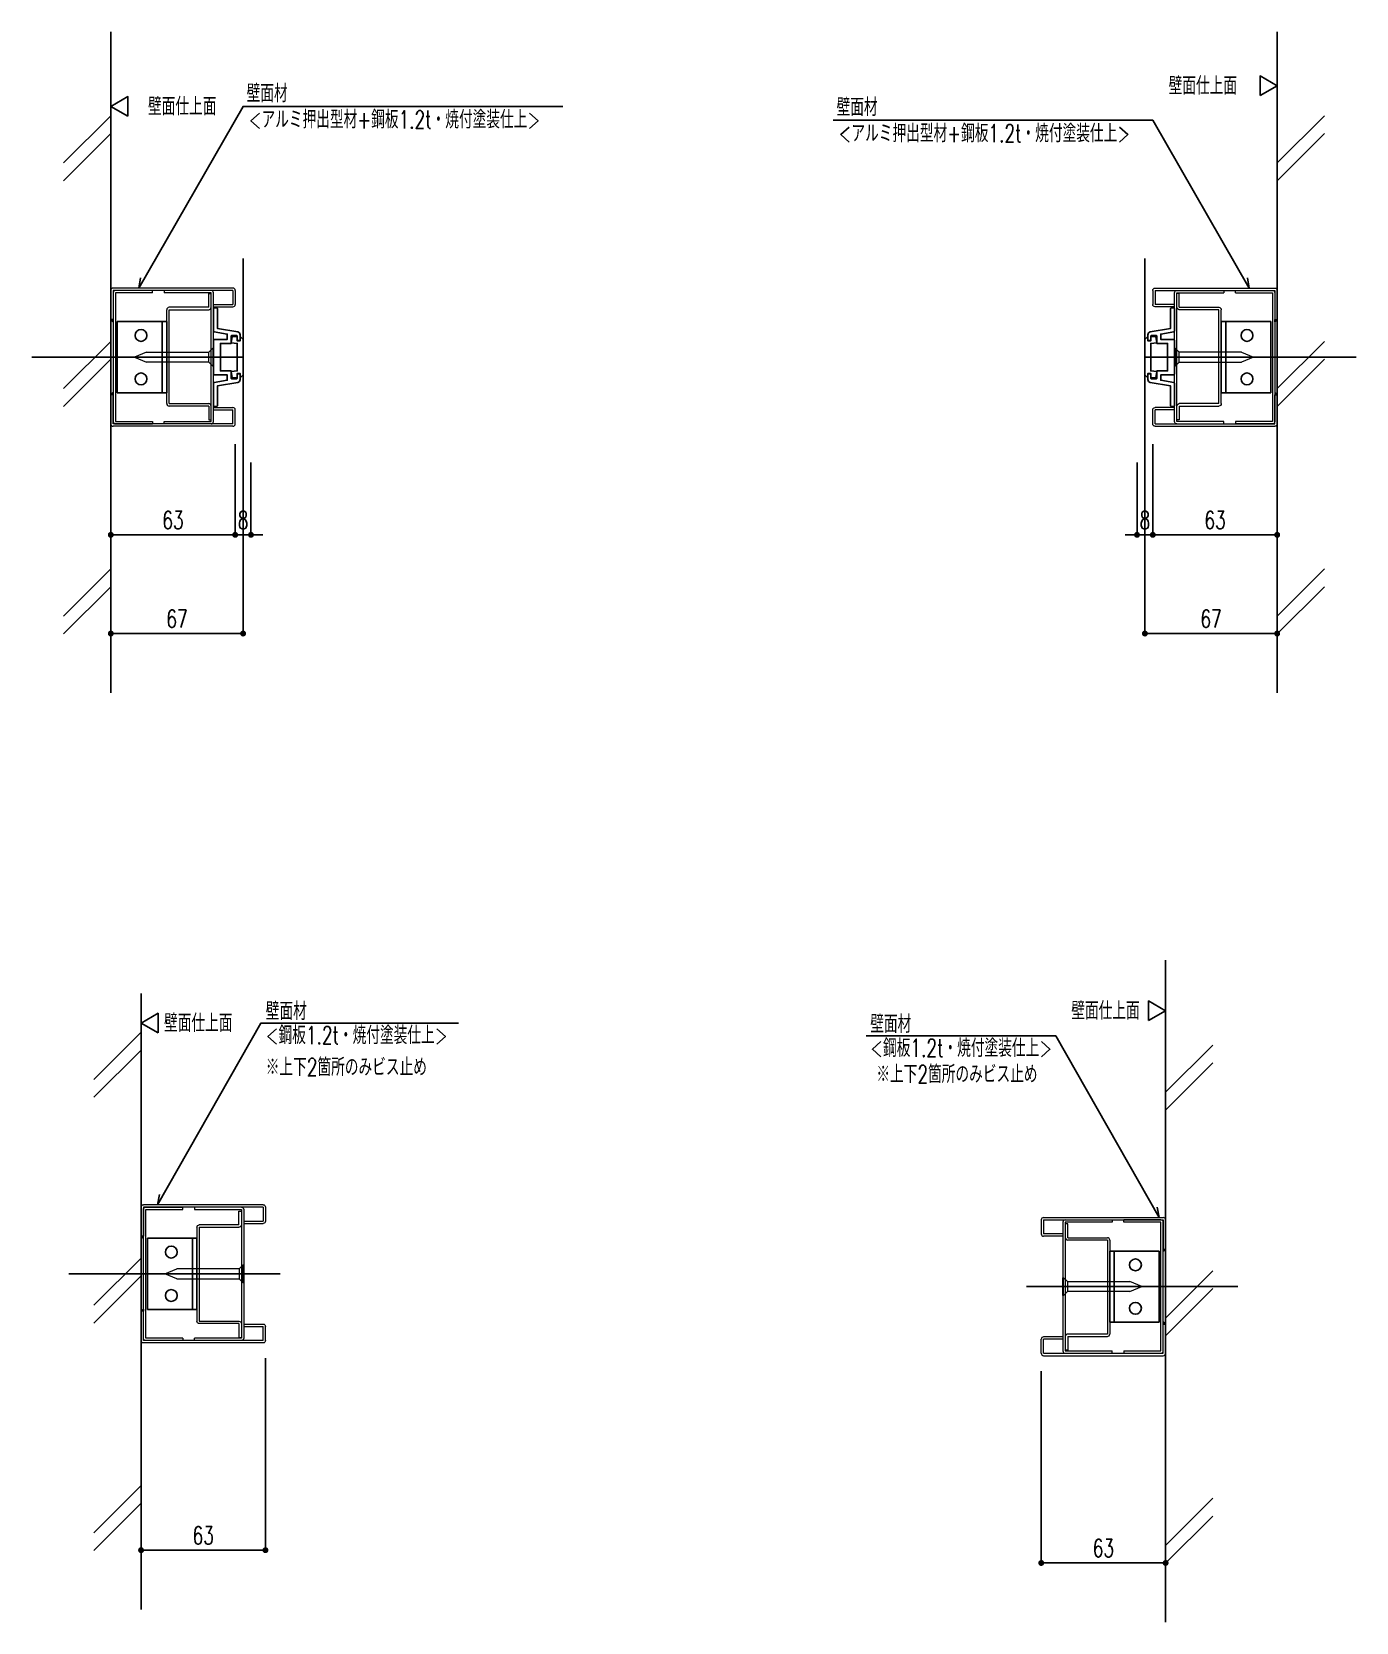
# Model space of a CAD drawing. Extents: x 21 to 47673, y 9 to 26406.
# Drawn here: x 3513 to 4184, y 22004 to 22810 of the extents above; entities that cross this region are included whole.
import ezdxf

# ---------------------------------------------------------------- set-up
doc = ezdxf.new("R2010")
doc.units = 0
doc.header["$LTSCALE"] = 10
doc.header["$PDMODE"] = 35
doc.header["$PDSIZE"] = 5
for name, color, linetype in [('_P15_製品寸法', 9, 'Continuous'), ('_別途', 6, 'Continuous'), ('_基準', 1, 'Continuous'), ('_文字', 3, 'Continuous'), ('_製品', 4, 'Continuous'), ('_製品寸法', 9, 'Continuous'), ('_躯体', 8, 'Continuous')]:
    doc.layers.add(name, color=color, linetype=linetype)
doc.styles.add('OKAMURA', font='simplex8.shx', dxfattribs={"width": 0.7, "bigfont": 'BIGFONT.shx'})
doc.dimstyles.new('OKAMURA-003', dxfattribs={"dimscale": 3, "dimtxt": 3, "dimasz": 1, "dimexe": 0, "dimexo": 3, "dimgap": 1, "dimtad": 1, "dimdec": 3, "dimdsep": 46, "dimtxsty": 'OKAMURA', "dimblk1": 'DOT', "dimblk2": 'DOT', "dimsah": 1, "dimcen": 0, "dimclrd": 9, "dimclre": 9, "dimclrt": 3, "dimadec": 0, "dimazin": 0, "dimtfac": 1, "dimtdec": 3, "dimtix": 1, "dimtmove": 2, "dimatfit": 3, "dimldrblk": 'NONE', "dimfxl": 0, "dimtolj": 1, "dimarcsym": 0})

# ---------------------------------------------------------------- blocks, each defined once
blk = doc.blocks.new('_DOT')
at = {"color": 0, "linetype": 'ByBlock'}
blk.add_line((-0.5, 0), (-1, 0), dxfattribs=at)
at = {"color": 0, "linetype": 'ByBlock', "const_width": 0.5}
blk.add_lwpolyline([(-0.25, 0, 1), (0.25, 0, 1)], format="xyb", close=True, dxfattribs=at)
blk = doc.blocks.new('*D528')
at = {"layer": '_製品寸法', "color": 9, "lineweight": -2, "transparency": 16777216}
for p, q in [((-67, -44), (-67, -140)), ((0, -44), (0, -140)), ((-3, -140), (-64, -140))]:
    blk.add_line(p, q, dxfattribs=at)
at = {"layer": 'Defpoints', "color": 0, "transparency": 16777216}
for p in [(-67, -35), (0, -35), (-67, -140)]:
    blk.add_point(p, dxfattribs=at)
at = {"layer": '_製品寸法', "color": 9, "lineweight": -2, "transparency": 16777216, "xscale": 3, "yscale": 3, "zscale": 3, "rotation": 180}
blk.add_blockref('_DOT', (-67, -140), dxfattribs=at)
at = {"layer": '_製品寸法', "color": 9, "lineweight": -2, "transparency": 16777216, "xscale": 3, "yscale": 3, "zscale": 3}
blk.add_blockref('_DOT', (0, -140), dxfattribs=at)
at = {"layer": '_製品寸法', "color": 3, "transparency": 16777216, "insert": (-33.5, -132.5), "char_height": 9, "attachment_point": 5, "style": 'OKAMURA'}
blk.add_mtext('\\A1;67', dxfattribs=at)
blk = doc.blocks.new('_None')
blk = doc.blocks.new('*D529')
at = {"layer": '_製品寸法', "color": 9, "lineweight": -2, "transparency": 16777216}
for p, q in [((-63, -44), (-63, -90)), ((0, -44), (0, -90)), ((-3, -90), (-60, -90))]:
    blk.add_line(p, q, dxfattribs=at)
at = {"layer": 'Defpoints', "color": 0, "transparency": 16777216}
for p in [(-63, -35), (0, -35), (-63, -90)]:
    blk.add_point(p, dxfattribs=at)
at = {"layer": '_製品寸法', "color": 9, "lineweight": -2, "transparency": 16777216, "xscale": 3, "yscale": 3, "zscale": 3, "rotation": 180}
blk.add_blockref('_DOT', (-63, -90), dxfattribs=at)
at = {"layer": '_製品寸法', "color": 9, "lineweight": -2, "transparency": 16777216, "xscale": 3, "yscale": 3, "zscale": 3}
blk.add_blockref('_DOT', (0, -90), dxfattribs=at)
at = {"layer": '_製品寸法', "color": 3, "transparency": 16777216, "insert": (-31.5, -82.5), "char_height": 9, "attachment_point": 5, "style": 'OKAMURA'}
blk.add_mtext('\\A1;63', dxfattribs=at)
blk = doc.blocks.new('*D530')
at = {"layer": '_製品寸法', "color": 9, "lineweight": -2, "transparency": 16777216}
for p, q in [((-71, -53.4), (-71, -90)), ((-63, -53.4), (-63, -90)), ((-74, -90), (-77, -90)), ((-71, -90), (-63, -90)), ((-60, -90), (-57, -90))]:
    blk.add_line(p, q, dxfattribs=at)
at = {"layer": 'Defpoints', "color": 0, "transparency": 16777216}
for p in [(-71, -44.4), (-63, -44.4), (-63, -90)]:
    blk.add_point(p, dxfattribs=at)
at = {"layer": '_製品寸法', "color": 9, "lineweight": -2, "transparency": 16777216, "xscale": 3, "yscale": 3, "zscale": 3}
blk.add_blockref('_DOT', (-71, -90), dxfattribs=at)
at = {"layer": '_製品寸法', "color": 9, "lineweight": -2, "transparency": 16777216, "xscale": 3, "yscale": 3, "zscale": 3, "rotation": 180}
blk.add_blockref('_DOT', (-63, -90), dxfattribs=at)
at = {"layer": '_製品寸法', "color": 3, "transparency": 16777216, "insert": (-67, -82.5), "char_height": 9, "attachment_point": 5, "style": 'OKAMURA'}
blk.add_mtext('\\A1;8', dxfattribs=at)
blk = doc.blocks.new('SS_WALL1')
at = {"layer": '_別途'}
for p, q in [((23.92, 122.33), (0, 98.41)), ((23.92, 113.31), (0, 89.39)), ((23.92, 7.98), (0, -15.94)), ((23.92, -1.04), (0, -24.95)), ((23.92, -107.23), (0, -131.15)), ((23.92, -116.25), (0, -140.17))]:
    blk.add_line(p, q, dxfattribs=at)
blk = doc.blocks.new('A$C196927C4')
at = {"layer": '_製品', "color": 5}
for p, q in [((-18, 28.3), (18, 28.3)), ((-18, 3.3), (-18, 28.3)), ((-18, 26), (18, 26)), ((18, 28.3), (18, 3.3)), ((-18, 3.3), (18, 3.3))]:
    blk.add_line(p, q, dxfattribs=at)
for centre in [(-11, 15.3), (11, 15.3)]:
    blk.add_circle(centre, 3, dxfattribs=at)
blk = doc.blocks.new('P15壁面NE67')
at = {"layer": '_製品', "lineweight": 15}
h = blk.add_hatch(color=256, dxfattribs=at)
edge = h.paths.add_edge_path()
edge.add_arc((2.24, 19.92), 2.29, 203.74627, 243.02713)
edge.add_line((1.2, 17.88), (1.2, 19))
edge.add_line((1.2, 19), (0.14, 19))
h = blk.add_hatch(color=256, dxfattribs=at)
edge = h.paths.add_edge_path()
edge.add_arc((2.24, -19.92), 2.29, 116.97287, 156.25373)
edge.add_line((0.14, -19), (1.2, -19))
edge.add_line((1.2, -19), (1.2, -17.88))
for p, q in [((0, 33.8), (0, 19)), ((61.8, 35), (1.2, 35)), ((61.8, 33.8), (1.2, 33.8)), ((1.2, 33.8), (1.2, 19)), ((1.2, 32.6), (1.2, -32.6)), ((21.2, 33.8), (2.4, 33.8)), ((21.2, 32.6), (2.4, 32.6)), ((2.4, 32.6), (2.4, -32.6)), ((21.2, 32.6), (21.2, 33.8)), ((27, 33.8), (27, 32.6)), ((50.8, 32.6), (27, 32.6)), ((49.6, 25.25), (49.6, 32.25)), ((49.6, 32.25), (50.8, 32.25)), ((50.8, -32.6), (50.8, 32.6)), ((52, -32.6), (52, 32.6)), ((61.8, 33.8), (61.8, 26.7)), ((63, 33.8), (63, 26.7)), ((49.6, 25.25), (29.5, 25.25)), ((52, 26.7), (61.8, 26.7)), ((52, 25.5), (61.8, 25.5)), ((1.2, 19), (0, 19)), ((1.2, 19), (0.14, 19)), ((1.2, 17.88), (1.2, 19)), ((28.3, -23.55), (28.3, 24.05)), ((29.5, 24.05), (49.6, 24.05)), ((29.5, -23.55), (29.5, 24.05)), ((18.04, 2.5), (12, 0)), ((12, 0), (18.04, -2.5)), ((18.04, 2.5), (49.7, 2.5)), ((49.7, 2.5), (51.7, 4.5)), ((49.7, -2.5), (49.7, 2.5)), ((51.7, 4.5), (51.7, -4.5)), ((52, 4.5), (51.7, 4.5)), ((52, 4.5), (52, -4.5)), ((49.7, -2.5), (18.04, -2.5)), ((51.7, -4.5), (49.7, -2.5)), ((51.7, -4.5), (52, -4.5)), ((0, -33.8), (0, -19)), ((1.2, -19), (0, -19)), ((1.2, -19), (0.14, -19)), ((1.2, -17.88), (1.2, -19)), ((1.2, -33.8), (1.2, -19)), ((29.5, -23.55), (49.6, -23.55)), ((49.6, -24.75), (29.5, -24.75)), ((49.6, -24.75), (49.6, -31.75)), ((49.6, -31.75), (50.8, -31.75)), ((52, -25.5), (61.8, -25.5)), ((52, -26.7), (61.8, -26.7)), ((61.8, -33.8), (61.8, -26.7)), ((63, -33.8), (63, -26.7)), ((61.8, -33.8), (1.2, -33.8)), ((61.8, -35), (1.2, -35)), ((2.4, -32.6), (21.2, -32.6)), ((2.4, -33.8), (21.2, -33.8)), ((21.2, -32.6), (21.2, -33.8)), ((27, -32.6), (50.8, -32.6)), ((27, -33.8), (27, -32.6))]:
    blk.add_line(p, q, dxfattribs=at)
at = {"layer": '_製品'}
blk.add_lwpolyline([(61, 10.7, -0.414214), (61.3, 11), (63.7, 11, -0.414214), (64, 10.7), (64, 8.8, 0.414214), (64.3, 8.5), (65.2, 8.5, 0.414214), (65.5, 8.8), (65.5, 11.29, 0.36397), (64.26, 12.77), (54, 14.58), (54, 24.5, 0.414214), (53.5, 25), (52.5, 25, 0.414214), (52, 24.5), (52, 13.32, 0.36397), (52.41, 12.83), (59, 11.66), (59, 9), (52.5, 9, 0.414214), (52, 8.5), (52, 0.3), (52.3, 0), (52, -0.3), (52, -8.5, 0.414214), (52.5, -9), (59, -9), (59, -11.66), (52.41, -12.83, 0.36397), (52, -13.32), (52, -24.5, 0.414214), (52.5, -25), (53.5, -25, 0.414214), (54, -24.5), (54, -14.58), (64.26, -12.77, 0.36397), (65.5, -11.29), (65.5, -8.8, 0.414214), (65.2, -8.5), (64.3, -8.5, 0.414214), (64, -8.8), (64, -10.7, -0.414214), (63.7, -11), (61.3, -11, -0.414214), (61, -10.7), (61, -7), (55.5, -7), (55.5, -0.3), (55.2, 0), (55.5, 0.3), (55.5, 7), (61, 7)], format="xyb", close=True, dxfattribs=at)
blk.add_lwpolyline([(67, 9), (66, 10), (65.5, 10), (65.5, 8.25), (64, 8.25), (64, 10.5), (61.5, 10.5), (61, 7.3), (64, 7), (64, -7), (61, -7.3), (61.5, -10.5), (64, -10.5), (64, -8.25), (65.5, -8.25), (65.5, -10), (66, -10), (67, -9)], close=True, dxfattribs=at)
at = {"layer": '_製品', "lineweight": 15}
for centre, radius, start, end in [((1.2, 33.8), 1.2, 90, 180), ((2.4, 32.6), 1.2, 90, 180), ((50.8, 32.6), 1.2, 0, 90), ((61.8, 33.8), 1.2, 0, 90), ((29.5, 24.05), 1.2, 90, 180), ((49.6, 25.25), 1.2, 270, 0), ((61.8, 26.7), 1.2, 270, 0), ((2.24, 19.92), 2.29, 203.74627, 243.02713), ((2.24, -19.92), 2.29, 116.97287, 156.25373), ((29.5, -23.55), 1.2, 180, 270), ((49.6, -24.75), 1.2, 0, 90), ((61.8, -26.7), 1.2, 0, 90), ((1.2, -33.8), 1.2, 180, 270), ((2.4, -32.6), 1.2, 180, 270), ((50.8, -32.6), 1.2, 270, 0), ((61.8, -33.8), 1.2, 270, 0)]:
    blk.add_arc(centre, radius, start, end, dxfattribs=at)
blk = doc.blocks.new('*D521')
at = {"layer": '_製品寸法', "color": 9, "lineweight": -2, "transparency": 16777216}
for p, q in [((0, -44), (0, -140)), ((67, -44), (67, -140)), ((3, -140), (64, -140))]:
    blk.add_line(p, q, dxfattribs=at)
at = {"layer": 'Defpoints', "color": 0, "transparency": 16777216}
for p in [(0, -35), (67, -35), (67, -140)]:
    blk.add_point(p, dxfattribs=at)
at = {"layer": '_製品寸法', "color": 9, "lineweight": -2, "transparency": 16777216, "xscale": 3, "yscale": 3, "zscale": 3, "rotation": 180}
blk.add_blockref('_DOT', (0, -140), dxfattribs=at)
at = {"layer": '_製品寸法', "color": 9, "lineweight": -2, "transparency": 16777216, "xscale": 3, "yscale": 3, "zscale": 3}
blk.add_blockref('_DOT', (67, -140), dxfattribs=at)
at = {"layer": '_製品寸法', "color": 3, "transparency": 16777216, "insert": (33.5, -132.5), "char_height": 9, "attachment_point": 5, "style": 'OKAMURA'}
blk.add_mtext('\\A1;67', dxfattribs=at)
blk = doc.blocks.new('*D522')
at = {"layer": '_製品寸法', "color": 9, "lineweight": -2, "transparency": 16777216}
for p, q in [((0, -44), (0, -90)), ((63, -44), (63, -90)), ((3, -90), (60, -90))]:
    blk.add_line(p, q, dxfattribs=at)
at = {"layer": 'Defpoints', "color": 0, "transparency": 16777216}
for p in [(0, -35), (63, -35), (63, -90)]:
    blk.add_point(p, dxfattribs=at)
at = {"layer": '_製品寸法', "color": 9, "lineweight": -2, "transparency": 16777216, "xscale": 3, "yscale": 3, "zscale": 3, "rotation": 180}
blk.add_blockref('_DOT', (0, -90), dxfattribs=at)
at = {"layer": '_製品寸法', "color": 9, "lineweight": -2, "transparency": 16777216, "xscale": 3, "yscale": 3, "zscale": 3}
blk.add_blockref('_DOT', (63, -90), dxfattribs=at)
at = {"layer": '_製品寸法', "color": 3, "transparency": 16777216, "insert": (31.5, -82.5), "char_height": 9, "attachment_point": 5, "style": 'OKAMURA'}
blk.add_mtext('\\A1;63', dxfattribs=at)
blk = doc.blocks.new('*D523')
at = {"layer": '_製品寸法', "color": 9, "lineweight": -2, "transparency": 16777216}
for p, q in [((63, -53.4), (63, -90)), ((71, -53.4), (71, -90)), ((60, -90), (57, -90)), ((63, -90), (71, -90)), ((74, -90), (77, -90))]:
    blk.add_line(p, q, dxfattribs=at)
at = {"layer": 'Defpoints', "color": 0, "transparency": 16777216}
for p in [(63, -44.4), (71, -44.4), (71, -90)]:
    blk.add_point(p, dxfattribs=at)
at = {"layer": '_製品寸法', "color": 9, "lineweight": -2, "transparency": 16777216, "xscale": 3, "yscale": 3, "zscale": 3}
blk.add_blockref('_DOT', (63, -90), dxfattribs=at)
at = {"layer": '_製品寸法', "color": 9, "lineweight": -2, "transparency": 16777216, "xscale": 3, "yscale": 3, "zscale": 3, "rotation": 180}
blk.add_blockref('_DOT', (71, -90), dxfattribs=at)
at = {"layer": '_製品寸法', "color": 3, "transparency": 16777216, "insert": (67, -82.5), "char_height": 9, "attachment_point": 5, "style": 'OKAMURA'}
blk.add_mtext('\\A1;8', dxfattribs=at)
blk = doc.blocks.new('SS_WALL2')
at = {"layer": '_別途'}
for p, q in [((0, 122.33), (-23.92, 98.41)), ((0, 113.31), (-23.92, 89.39)), ((0, 7.98), (-23.92, -15.94)), ((0, -1.04), (-23.92, -24.95)), ((0, -107.23), (-23.92, -131.15)), ((0, -116.25), (-23.92, -140.17))]:
    blk.add_line(p, q, dxfattribs=at)
blk = doc.blocks.new('*D583')
at = {"layer": '_製品寸法', "color": 9, "lineweight": -2, "transparency": 16777216}
for p, q in [((-63, -42.8), (-63, -140)), ((-3, -140), (-60, -140)), ((0, -139), (0, -140))]:
    blk.add_line(p, q, dxfattribs=at)
at = {"layer": 'Defpoints', "color": 0, "transparency": 16777216}
for p in [(-63, -33.8), (0, -130), (-63, -140)]:
    blk.add_point(p, dxfattribs=at)
at = {"layer": '_製品寸法', "color": 9, "lineweight": -2, "transparency": 16777216, "xscale": 3, "yscale": 3, "zscale": 3, "rotation": 180}
blk.add_blockref('_DOT', (-63, -140), dxfattribs=at)
at = {"layer": '_製品寸法', "color": 9, "lineweight": -2, "transparency": 16777216, "xscale": 3, "yscale": 3, "zscale": 3}
blk.add_blockref('_DOT', (0, -140), dxfattribs=at)
at = {"layer": '_製品寸法', "color": 3, "transparency": 16777216, "insert": (-31.5, -132.5), "char_height": 9, "attachment_point": 5, "style": 'OKAMURA'}
blk.add_mtext('\\A1;63', dxfattribs=at)
blk = doc.blocks.new('P15壁面TE63')
at = {"layer": '_製品', "lineweight": 15}
h = blk.add_hatch(color=256, dxfattribs=at)
edge = h.paths.add_edge_path()
edge.add_arc((-19.92, 2.24), 2.29, 293.74627, 333.02713)
edge.add_line((-17.88, 1.2), (-19, 1.2))
edge.add_line((-19, 1.2), (-19, 0.14))
h = blk.add_hatch(color=256, dxfattribs=at)
edge = h.paths.add_edge_path()
edge.add_arc((19.92, 2.24), 2.29, 206.97287, 246.25373)
edge.add_line((19, 0.14), (19, 1.2))
edge.add_line((19, 1.2), (17.88, 1.2))
for p, q in [((-35, 61.8), (-35, 1.2)), ((-33.8, 63), (-26.7, 63)), ((-33.8, 61.8), (-33.8, 1.2)), ((-33.8, 61.8), (-26.7, 61.8)), ((-26.7, 52), (-26.7, 61.8)), ((-25.5, 52), (-25.5, 61.8)), ((25.5, 52), (25.5, 61.8)), ((33.8, 63), (26.7, 63)), ((33.8, 61.8), (26.7, 61.8)), ((26.7, 52), (26.7, 61.8)), ((33.8, 61.8), (33.8, 1.2)), ((35, 61.8), (35, 1.2)), ((32.6, 52), (-32.6, 52)), ((32.6, 50.8), (-32.6, 50.8)), ((-32.6, 50.8), (-32.6, 27)), ((-32.25, 49.6), (-32.25, 50.8)), ((-25.25, 49.6), (-32.25, 49.6)), ((-25.25, 49.6), (-25.25, 29.5)), ((-24.05, 29.5), (-24.05, 49.6)), ((-4.5, 52), (4.5, 52)), ((-4.5, 52), (-4.5, 51.7)), ((-4.5, 51.7), (4.5, 51.7)), ((-2.5, 49.7), (-4.5, 51.7)), ((-2.5, 18.04), (-2.5, 49.7)), ((2.5, 49.7), (-2.5, 49.7)), ((4.5, 51.7), (2.5, 49.7)), ((2.5, 49.7), (2.5, 18.04)), ((4.5, 51.7), (4.5, 52)), ((23.55, 29.5), (23.55, 49.6)), ((24.75, 49.6), (24.75, 29.5)), ((24.75, 49.6), (31.75, 49.6)), ((31.75, 49.6), (31.75, 50.8)), ((32.6, 27), (32.6, 50.8)), ((-33.8, 27), (-32.6, 27)), ((23.55, 29.5), (-24.05, 29.5)), ((23.55, 28.3), (-24.05, 28.3)), ((33.8, 27), (32.6, 27)), ((-33.8, 21.2), (-33.8, 2.4)), ((-32.6, 21.2), (-33.8, 21.2)), ((-32.6, 21.2), (-32.6, 2.4)), ((-2.5, 18.04), (0, 12)), ((0, 12), (2.5, 18.04)), ((32.6, 2.4), (32.6, 21.2)), ((32.6, 21.2), (33.8, 21.2)), ((33.8, 2.4), (33.8, 21.2)), ((-33.8, 1.2), (-19, 1.2)), ((-33.8, 0), (-19, 0)), ((-32.6, 2.4), (32.6, 2.4)), ((-32.6, 1.2), (32.6, 1.2)), ((-19, 1.2), (-19, 0)), ((-19, 1.2), (-19, 0.14)), ((-17.88, 1.2), (-19, 1.2)), ((17.88, 1.2), (19, 1.2)), ((33.8, 1.2), (19, 1.2)), ((19, 1.2), (19, 0)), ((19, 1.2), (19, 0.14)), ((33.8, 0), (19, 0))]:
    blk.add_line(p, q, dxfattribs=at)
for centre, radius, start, end in [((-33.8, 61.8), 1.2, 90, 180), ((-26.7, 61.8), 1.2, 0, 90), ((26.7, 61.8), 1.2, 90, 180), ((33.8, 61.8), 1.2, 0, 90), ((-32.6, 50.8), 1.2, 90, 180), ((-25.25, 49.6), 1.2, 0, 90), ((24.75, 49.6), 1.2, 90, 180), ((32.6, 50.8), 1.2, 0, 90), ((-24.05, 29.5), 1.2, 180, 270), ((23.55, 29.5), 1.2, 270, 0), ((-33.8, 1.2), 1.2, 180, 270), ((-32.6, 2.4), 1.2, 180, 270), ((-19.92, 2.24), 2.29, 293.74627, 333.02713), ((19.92, 2.24), 2.29, 206.97287, 246.25373), ((32.6, 2.4), 1.2, 270, 0), ((33.8, 1.2), 1.2, 270, 0)]:
    blk.add_arc(centre, radius, start, end, dxfattribs=at)
blk = doc.blocks.new('*D516')
at = {"layer": '_製品寸法', "color": 9, "lineweight": -2, "transparency": 16777216}
for p, q in [((63, -42.8), (63, -140)), ((0, -139), (0, -140)), ((3, -140), (60, -140))]:
    blk.add_line(p, q, dxfattribs=at)
at = {"layer": 'Defpoints', "color": 0, "transparency": 16777216}
for p in [(63, -33.8), (0, -130), (63, -140)]:
    blk.add_point(p, dxfattribs=at)
at = {"layer": '_製品寸法', "color": 9, "lineweight": -2, "transparency": 16777216, "xscale": 3, "yscale": 3, "zscale": 3, "rotation": 180}
blk.add_blockref('_DOT', (0, -140), dxfattribs=at)
at = {"layer": '_製品寸法', "color": 9, "lineweight": -2, "transparency": 16777216, "xscale": 3, "yscale": 3, "zscale": 3}
blk.add_blockref('_DOT', (63, -140), dxfattribs=at)
at = {"layer": '_製品寸法', "color": 3, "transparency": 16777216, "insert": (31.5, -132.5), "char_height": 9, "attachment_point": 5, "style": 'OKAMURA'}
blk.add_mtext('\\A1;63', dxfattribs=at)
blk = doc.blocks.new('*U527')
at = {"layer": '_基準'}
for p, q in [((-67, -50), (-67, 50)), ((-67, 0), (40, 0))]:
    blk.add_line(p, q, dxfattribs=at)
at = {"layer": '_文字', "color": 9}
blk.add_lwpolyline([(-8.6603, 132.4727), (-8.6603, 142.4727), (0, 137.4727)], close=True, dxfattribs=at)
blk.add_lwpolyline([(-15.0651, 40.2401), (-14.1411, 35), (-62.9949, 120), (-224.9312, 120)], dxfattribs=at)
at = {"layer": '_躯体'}
blk.add_line((0, -170), (0, 164.8085), dxfattribs=at)
blk.add_blockref('SS_WALL1', (0, 0))
at = {"layer": '_製品', "xscale": -1}
blk.add_blockref('P15壁面NE67', (0, 0), dxfattribs=at)
at = {"layer": '_製品', "xscale": -1, "rotation": 90}
blk.add_blockref('A$C196927C4', (0, 0), dxfattribs=at)
at = {"layer": '_文字', "style": 'OKAMURA', "width": 0.7}
for s, p in [('壁面仕上面', (-54.9803, 132.9727)), ('壁面材', (-223.1455, 122.1205)), ('<アルミ押出型材+鋼板1.2t・焼付塗装仕上>', (-222.098, 108.8756))]:
    blk.add_text(s, height=9, dxfattribs=at).set_placement(p)
at = {"layer": '_製品寸法'}
for base, p2, picture, middle in [((-67, -140), (-67, -35), '*D528', (-33.5, -132.5)), ((-63, -90), (-63, -35), '*D529', (-31.5, -82.5))]:
    dim = blk.add_linear_dim(base=base, p1=(0, -35), p2=p2, angle=180, dimstyle='OKAMURA-003', dxfattribs=at)
    dim.commit()
    dim.dimension.update_dxf_attribs({"geometry": picture, "text_midpoint": middle})
dim = blk.add_linear_dim(base=(-63, -90), p1=(-71, -44.4), p2=(-63, -44.4), dimstyle='OKAMURA-003', dxfattribs=at)
dim.commit()
dim.dimension.update_dxf_attribs({"geometry": '*D530', "text_midpoint": (-67, -82.5)})
blk = doc.blocks.new('*U520')
at = {"layer": '_基準'}
for p, q in [((67, -50), (67, 50)), ((67, 0), (-40, 0))]:
    blk.add_line(p, q, dxfattribs=at)
at = {"layer": '_文字', "color": 9}
blk.add_lwpolyline([(8.6603, 122), (8.6603, 132), (0, 127)], close=True, dxfattribs=at)
blk.add_lwpolyline([(15.0651, 40.2401), (14.1411, 35), (67.0182, 127), (228.9544, 127)], dxfattribs=at)
at = {"layer": '_躯体'}
blk.add_line((0, -170), (0, 164.8085), dxfattribs=at)
blk.add_blockref('SS_WALL2', (0, 0))
at = {"layer": '_製品'}
blk.add_blockref('P15壁面NE67', (0, 0), dxfattribs=at)
at = {"layer": '_製品', "rotation": 270}
blk.add_blockref('A$C196927C4', (0, 0), dxfattribs=at)
at = {"layer": '_文字', "style": 'OKAMURA', "width": 0.7}
for s, p in [('壁面材', (68.8039, 129.1205)), ('壁面仕上面', (18.8603, 122.5)), ('<アルミ押出型材+鋼板1.2t・焼付塗装仕上>', (69.8513, 115.8756))]:
    blk.add_text(s, height=9, dxfattribs=at).set_placement(p)
at = {"layer": '_製品寸法'}
for base, p2, picture, middle in [((67, -140), (67, -35), '*D521', (33.5, -132.5)), ((63, -90), (63, -35), '*D522', (31.5, -82.5))]:
    dim = blk.add_linear_dim(base=base, p1=(0, -35), p2=p2, angle=0, dimstyle='OKAMURA-003', dxfattribs=at)
    dim.commit()
    dim.dimension.update_dxf_attribs({"geometry": picture, "text_midpoint": middle})
dim = blk.add_linear_dim(base=(71, -90), p1=(63, -44.4), p2=(71, -44.4), dimstyle='OKAMURA-003', dxfattribs=at)
dim.commit()
dim.dimension.update_dxf_attribs({"geometry": '*D523', "text_midpoint": (67, -82.5)})
blk = doc.blocks.new('*U582')
at = {"layer": '_基準'}
blk.add_line((36.5, 0), (-70.5, 0), dxfattribs=at)
at = {"layer": '_文字', "color": 9}
blk.add_lwpolyline([(-8.6603, 134.7295), (-8.6603, 144.7295), (0, 139.7295)], close=True, dxfattribs=at)
blk.add_lwpolyline([(-4.2397, 40.2401), (-3.3158, 35), (-55.6802, 127), (-151.6802, 127)], dxfattribs=at)
at = {"layer": '_躯体'}
blk.add_line((0, -170), (0, 165.2661), dxfattribs=at)
blk.add_blockref('SS_WALL1', (0, 0))
at = {"layer": '_製品', "rotation": 90}
for name in ['P15壁面TE63', 'A$C196927C4']:
    blk.add_blockref(name, (0, 0), dxfattribs=at)
at = {"layer": '_文字', "style": 'OKAMURA', "width": 0.7}
for s, p in [('壁面仕上面', (-47.7803, 135.2295)), ('壁面材', (-149.5933, 128.5054)), ('<鋼板1.2t・焼付塗装仕上>', (-149.5933, 116.3484))]:
    blk.add_text(s, height=9, dxfattribs=at).set_placement(p)
at = {"layer": '_文字', "color": 1, "style": 'OKAMURA', "width": 0.7}
blk.add_text('※上下2箇所のみビス止め', height=9, dxfattribs=at).set_placement((-146.4886, 103.0764))
at = {"layer": '_製品寸法'}
dim = blk.add_linear_dim(base=(-63, -140), p1=(0, -130), p2=(-63, -33.8), angle=180, dimstyle='OKAMURA-003', dxfattribs=at)
dim.commit()
dim.dimension.update_dxf_attribs({"geometry": '*D583', "text_midpoint": (-31.5, -132.5)})
blk = doc.blocks.new('*U515')
at = {"layer": '_基準'}
blk.add_line((70.5, 0), (-36.5, 0), dxfattribs=at)
at = {"layer": '_文字', "color": 9}
blk.add_lwpolyline([(8.6603, 122), (8.6603, 132), (0, 127)], close=True, dxfattribs=at)
blk.add_lwpolyline([(9.3019, 40.2401), (8.3779, 35), (60.7424, 127), (160.8201, 127)], dxfattribs=at)
at = {"layer": '_躯体'}
blk.add_line((0, -170), (0, 142), dxfattribs=at)
blk.add_blockref('SS_WALL2', (0, 0))
at = {"layer": '_製品', "xscale": -1, "rotation": 270}
for name in ['P15壁面TE63', 'A$C196927C4']:
    blk.add_blockref(name, (0, 0), dxfattribs=at)
at = {"layer": '_文字', "style": 'OKAMURA', "width": 0.7}
for s, p in [('壁面材', (63.152, 128.5054)), ('壁面仕上面', (11.6603, 122.5)), ('<鋼板1.2t・焼付塗装仕上>', (63.152, 116.3484))]:
    blk.add_text(s, height=9, dxfattribs=at).set_placement(p)
at = {"layer": '_文字', "color": 1, "style": 'OKAMURA', "width": 0.7}
blk.add_text('※上下2箇所のみビス止め', height=9, dxfattribs=at).set_placement((63.152, 100.195))
at = {"layer": '_製品寸法'}
dim = blk.add_linear_dim(base=(63, -140), p1=(0, -130), p2=(63, -33.8), dimstyle='OKAMURA-003', dxfattribs=at)
dim.commit()
dim.dimension.update_dxf_attribs({"geometry": '*D516', "text_midpoint": (31.5, -132.5)})

msp = doc.modelspace()

# ---------------------------------------------------------------- block references
for name, p in [('*U520', (3553.3883, 22644.7003)), ('*U582', (4087.5921, 22173.9185)), ('*U515', (3568.7125, 22180.393))]:
    msp.add_blockref(name, p)
at = {"layer": '_P15_製品寸法'}
msp.add_blockref('*U527', (4144.1017, 22644.7003), dxfattribs=at)

doc.saveas('drawing.dxf')
